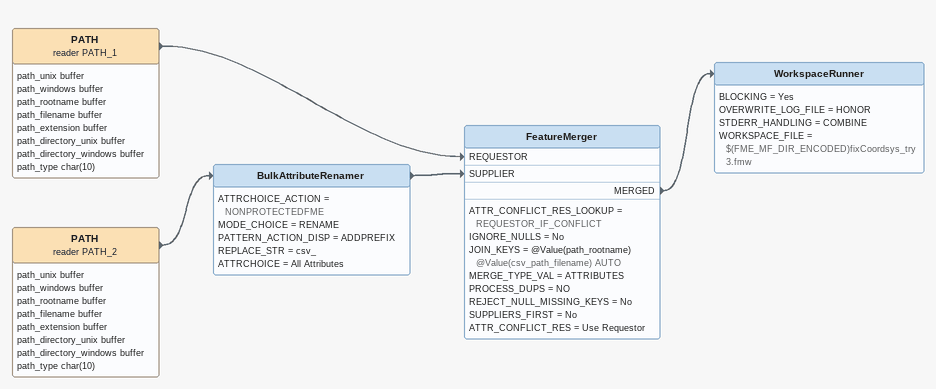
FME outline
PATH (reader PATH_1)
    attributes: path_unix buffer, path_windows buffer, path_rootname buffer, path_filename buffer, path_extension buffer, path_directory_unix buffer, path_directory_windows buffer, path_type char(10)
    -> FeatureMerger [REQUESTOR]
PATH (reader PATH_2)
    attributes: path_unix buffer, path_windows buffer, path_rootname buffer, path_filename buffer, path_extension buffer, path_directory_unix buffer, path_directory_windows buffer, path_type char(10)
    -> BulkAttributeRenamer
BulkAttributeRenamer
    ATTRCHOICE_ACTION = NONPROTECTEDFME
    MODE_CHOICE = RENAME
    PATTERN_ACTION_DISP = ADDPREFIX
    REPLACE_STR = csv_
    ATTRCHOICE = All Attributes
    -> FeatureMerger [SUPPLIER]
FeatureMerger
    ATTR_CONFLICT_RES_LOOKUP = REQUESTOR_IF_CONFLICT
    IGNORE_NULLS = No
    JOIN_KEYS = @Value(path_rootname) @Value(csv_path_filename) AUTO
    MERGE_TYPE_VAL = ATTRIBUTES
    PROCESS_DUPS = NO
    REJECT_NULL_MISSING_KEYS = No
    SUPPLIERS_FIRST = No
    ATTR_CONFLICT_RES = Use Requestor
    MERGED -> WorkspaceRunner
WorkspaceRunner
    BLOCKING = Yes
    OVERWRITE_LOG_FILE = HONOR
    STDERR_HANDLING = COMBINE
    WORKSPACE_FILE = $(FME_MF_DIR_ENCODED)fixCoordsys_try3.fmw
